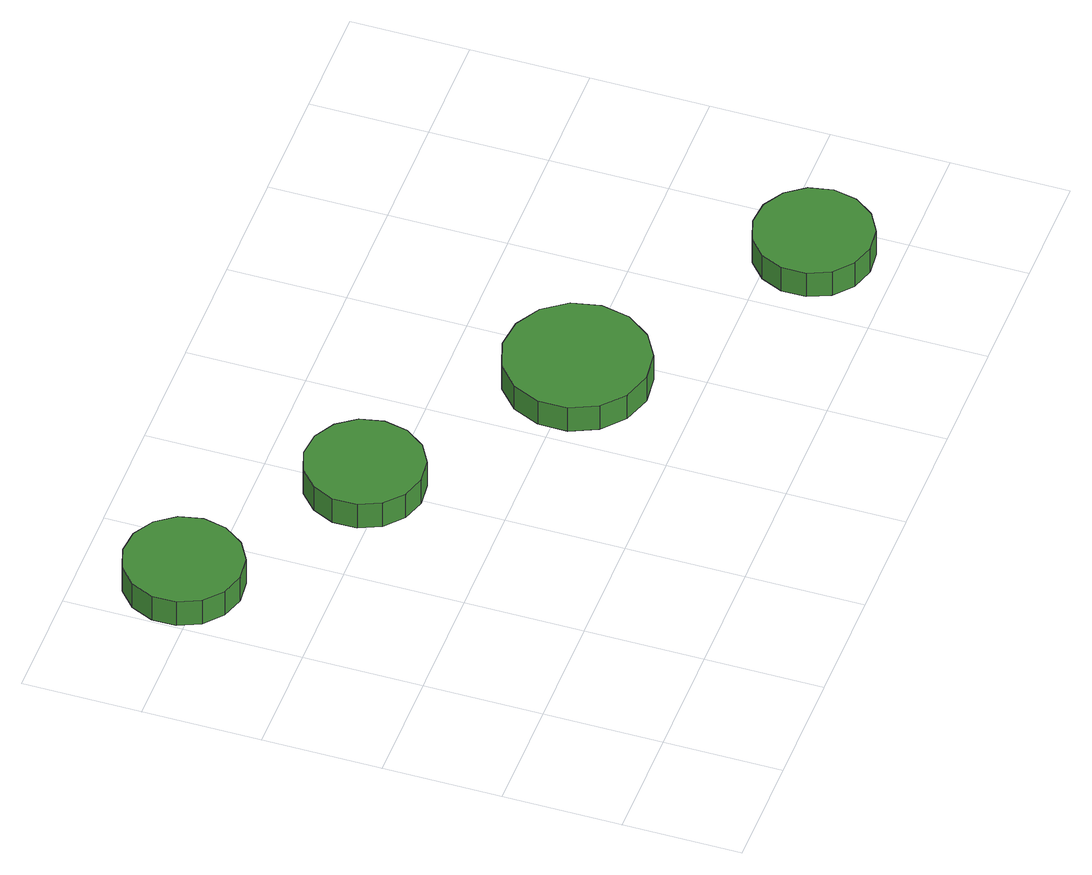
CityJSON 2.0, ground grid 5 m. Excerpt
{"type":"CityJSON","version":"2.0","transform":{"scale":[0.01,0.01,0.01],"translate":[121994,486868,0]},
"CityObjects":{
"tree1":{"type":"SolitaryVegetationObject","attributes":{"function":"something"},"geometry":[{"type":"MultiSurface","lod":"1","boundaries":[[[0,1,2,3,4,5,6,7,8,9,10,11,12,13,14]],[[15,16,17,18,19,20,21,22,23,24,25,26,27,28,29]],[[0,29,28,1]],[[1,28,27,2]],[[2,27,26,3]],[[3,26,25,4]],[[4,25,24,5]],[[5,24,23,6]],[[6,23,22,7]],[[7,22,21,8]],[[8,21,20,9]],[[9,20,19,10]],[[10,19,18,11]],[[11,18,17,12]],[[12,17,16,13]],[[13,16,15,14]],[[14,15,29,0]]]}]},
"tree2":{"type":"SolitaryVegetationObject","attributes":{"function":"something"},"geometry":[{"type":"MultiSurface","lod":"1","boundaries":[[[30,31,32,33,34,35,36,37,38,39,40,41,42,43,44]],[[45,46,47,48,49,50,51,52,53,54,55,56,57,58,59]],[[30,59,58,31]],[[31,58,57,32]],[[32,57,56,33]],[[33,56,55,34]],[[34,55,54,35]],[[35,54,53,36]],[[36,53,52,37]],[[37,52,51,38]],[[38,51,50,39]],[[39,50,49,40]],[[40,49,48,41]],[[41,48,47,42]],[[42,47,46,43]],[[43,46,45,44]],[[44,45,59,30]]]}]},
"tree3":{"type":"SolitaryVegetationObject","attributes":{"function":"something"},"geometry":[{"type":"MultiSurface","lod":"1","boundaries":[[[60,61,62,63,64,65,66,67,68,69,70,71,72,73,74]],[[75,76,77,78,79,80,81,82,83,84,85,86,87,88,89]],[[60,89,88,61]],[[61,88,87,62]],[[62,87,86,63]],[[63,86,85,64]],[[64,85,84,65]],[[65,84,83,66]],[[66,83,82,67]],[[67,82,81,68]],[[68,81,80,69]],[[69,80,79,70]],[[70,79,78,71]],[[71,78,77,72]],[[72,77,76,73]],[[73,76,75,74]],[[74,75,89,60]]]}]},
"tree4":{"type":"SolitaryVegetationObject","attributes":{"function":"something"},"geometry":[{"type":"MultiSurface","lod":"1","boundaries":[[[90,91,92,93,94,95,96,97,98,99,100,101,102,103,104]],[[105,106,107,108,109,110,111,112,113,114,115,116,117,118,119]],[[90,119,118,91]],[[91,118,117,92]],[[92,117,116,93]],[[93,116,115,94]],[[94,115,114,95]],[[95,114,113,96]],[[96,113,112,97]],[[97,112,111,98]],[[98,111,110,99]],[[99,110,109,100]],[[100,109,108,101]],[[101,108,107,102]],[[102,107,106,103]],[[103,106,105,104]],[[104,105,119,90]]]}]}
},
"vertices":[
[498,2083,220],[476,2183,220],[416,2266,220],[328,2318,220],[226,2328,220],[128,2297,220],[52,2228,220],[10,2134,220],[10,2032,220],[52,1938,220],[128,1870,220],[226,1838,220],[328,1849,220],[416,1900,220],[476,1983,220],[476,1983,93],[416,1900,93],[328,1849,93],[226,1838,93],[128,1870,93],[52,1938,93],[10,2032,93],[10,2134,93],[52,2228,93],[128,2297,93],[226,2328,93],[328,2318,93],[416,2266,93],[476,2183,93],[498,2083,93],
[1257,1589,218],[1236,1689,218],[1176,1772,218],[1087,1823,218],[985,1834,218],[888,1802,218],[812,1733,218],[770,1640,218],[770,1537,218],[812,1444,218],[888,1375,218],[985,1344,218],[1087,1354,218],[1176,1405,218],[1236,1488,218],[1236,1488,91],[1176,1405,91],[1087,1354,91],[985,1344,91],[888,1375,91],[812,1444,91],[770,1537,91],[770,1640,91],[812,1733,91],[888,1802,91],[985,1834,91],[1087,1823,91],[1176,1772,91],[1236,1689,91],[1257,1589,91],
[2160,993,217],[2134,1116,217],[2060,1218,217],[1952,1280,217],[1827,1294,217],[1707,1255,217],[1614,1171,217],[1563,1056,217],[1563,930,217],[1614,816,217],[1707,732,217],[1827,693,217],[1952,706,217],[2060,769,217],[2134,870,217],[2134,870,90],[2060,769,90],[1952,706,90],[1827,693,90],[1707,732,90],[1614,816,90],[1563,930,90],[1563,1056,90],[1614,1171,90],[1707,1255,90],[1827,1294,90],[1952,1280,90],[2060,1218,90],[2134,1116,90],[2160,993,90],
[3081,341,217],[3060,442,217],[3000,524,217],[2911,576,217],[2809,586,217],[2711,555,217],[2635,486,217],[2594,393,217],[2594,290,217],[2635,196,217],[2711,128,217],[2809,96,217],[2911,107,217],[3000,158,217],[3060,241,217],[3060,241,90],[3000,158,90],[2911,107,90],[2809,96,90],[2711,128,90],[2635,196,90],[2594,290,90],[2594,393,90],[2635,486,90],[2711,555,90],[2809,586,90],[2911,576,90],[3000,524,90],[3060,442,90],[3081,341,90]
]}
